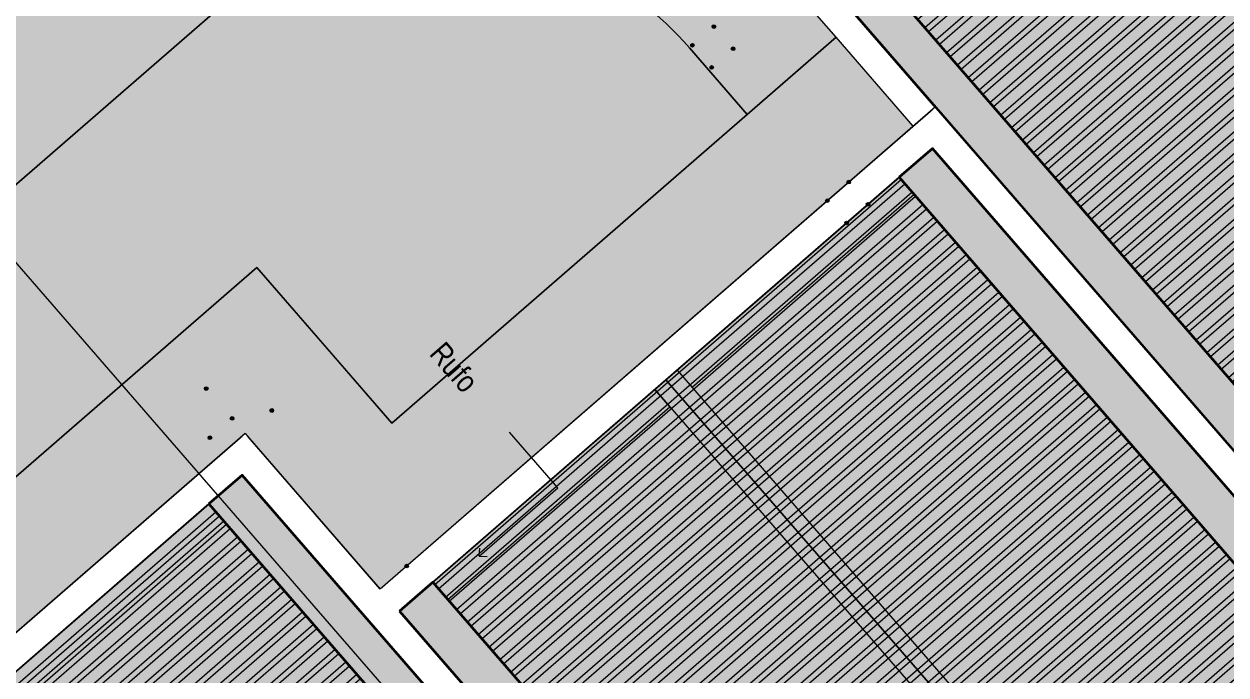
# Model space of a CAD drawing. Extents: x -175 to 397, y -1718 to -729.
# Drawn here: x 91.93 to 100.1, y -1382.49 to -1378.06 of the extents above; entities that cross this region are included whole.
import ezdxf

# ---------------------------------------------------------------- set-up
doc = ezdxf.new("R2010")
doc.units = 0
doc.header["$LTSCALE"] = 2
doc.set_wipeout_variables(frame=1)
doc.linetypes.add('Hidden Line', pattern=[0.003912, 0.002822, -0.00109])
doc.linetypes.add('Wipeout_Contour', pattern=[1, 0, -1])
for name, color, linetype, lineweight in [('01_PLANTA COBERTURA_5_COBERTURA-LINHAS.EXEC_Caneta_No__241', 7, 'Continuous', 13), ('01_PLANTA COBERTURA_5_ESTRUTURA-COB.EST_Caneta_No__1', 7, 'Continuous', 35), ('01_PLANTA COBERTURA_5_ESTRUTURA-COB.EST_Caneta_No__241', 7, 'Continuous', 13), ('01_PLANTA COBERTURA_5_LAJES.EST_Caneta_No__241', 7, 'Continuous', 13), ('01_PLANTA COBERTURA_5_PAREDE CONSTRUIR_Caneta_No__241', 7, 'Continuous', 13), ('01_PLANTA COBERTURA_5_TERRENO.ARQ_Caneta_No__241', 7, 'Continuous', 13)]:
    doc.layers.add(name, color=color, linetype=linetype, lineweight=lineweight)
for name, color, linetype, lineweight, true_color in [('01_PLANTA COBERTURA_5_COBERTURA-LINHAS.EXEC_Caneta_No__9', 7, 'Continuous', 5, 0x020202), ('01_PLANTA COBERTURA_5_COTAS IMPLANTAÇÃO.EXEC_Caneta_No__25', 7, 'Continuous', 13, 0x982312), ('01_PLANTA COBERTURA_5_ESTRUTURA-COB.EST_Caneta_No__13', 7, 'Continuous', 0, 0xaaaaaa), ('01_PLANTA COBERTURA_5_ESTRUTURA-COB.EST_Caneta_No__19', 7, 'Continuous', 0, 0xe9e9e9), ('01_PLANTA COBERTURA_5_ESTRUTURA-COB.EST_Caneta_No__9', 7, 'Continuous', 5, 0x020202), ('01_PLANTA COBERTURA_5_LAJES.EST_Caneta_No__18', 7, 'Continuous', 0, 0xdfdfdf), ('01_PLANTA COBERTURA_5_LAJES.EST_Caneta_No__19', 7, 'Continuous', 0, 0xe9e9e9)]:
    doc.layers.add(name, color=color, linetype=linetype, lineweight=lineweight, true_color=true_color)
for name, color, linetype in [('01_PLANTA COBERTURA_5_ESTRUTURA-COB.EST', 7, 'Continuous'), ('01_PLANTA COBERTURA_5_PAREDE CONSTRUIR', 7, 'Continuous'), ('01_PLANTA COBERTURA_5_TERRENO.ARQ', 7, 'Continuous'), ('ARQ-COTAS', 7, 'Continuous'), ('F-SC-SUPERFICIE', 7, 'Continuous')]:
    doc.layers.add(name, color=color, linetype=linetype)
doc.styles.add('GENERATED_STYLE_2', font='ARIALN.TTF')
doc.styles.add('ROMANS', font='ROMANS.shx')
doc.dimstyles.new('1-500', dxfattribs={"dimscale": 5, "dimtxt": 0.15, "dimasz": 0.1, "dimexe": 0.05, "dimexo": 0.1, "dimgap": 0.03, "dimtad": 1, "dimzin": 5, "dimdsep": 46, "dimtxsty": 'ROMANS', "dimblk": 'OBLIQUE', "dimcen": 0, "dimclrd": 256, "dimclre": 256, "dimclrt": 2, "dimadec": 0, "dimazin": 0, "dimtfac": 1, "dimtofl": 0, "dimtmove": 2, "dimatfit": 3, "dimldrblk": 'OBLIQUE', "dimfxl": 0.04, "dimtolj": 1, "dimtzin": 1, "dimarcsym": 0})
pattern_1 = [(45, (184.42084, -1352.0369), (-0.1909188, 0.1909188), [0, -0.18, 0, -0.27]), (110, (185.02084, -1352.0369), (0.253717, 0.09234544), [0, -0.132, 0, -0.228])]
pattern_2 = [(90, (184.42084, -1352.6369), (-0.1125, -7e-18), []), (90, (184.38334, -1352.6369), (-0.1125, -7e-18), [])]

# ---------------------------------------------------------------- blocks, each defined once
blk = doc.blocks.new('IMPLANTAÇÃO')
at = {"layer": '01_PLANTA COBERTURA_5_COTAS IMPLANTAÇÃO.EXEC_Caneta_No__25', "linetype": 'Continuous', "lineweight": 13, "true_color": 0x982312}
for points in [[(117.8943, -1395.5169), (117.8953, -1395.5216), (117.898, -1395.5257), (117.902, -1395.5284), (117.9068, -1395.5294), (117.9116, -1395.5284), (117.9156, -1395.5257), (117.9183, -1395.5216), (117.9193, -1395.5169), (117.9183, -1395.5121), (117.9156, -1395.508), (117.9116, -1395.5053), (117.9068, -1395.5044), (117.902, -1395.5053), (117.898, -1395.508), (117.8953, -1395.5121)], [(118.0943, -1395.5169), (118.0953, -1395.5216), (118.098, -1395.5257), (118.102, -1395.5284), (118.1068, -1395.5294), (118.1116, -1395.5284), (118.1156, -1395.5257), (118.1183, -1395.5216), (118.1193, -1395.5169), (118.1183, -1395.5121), (118.1156, -1395.508), (118.1116, -1395.5053), (118.1068, -1395.5044), (118.102, -1395.5053), (118.098, -1395.508), (118.0953, -1395.5121)], [(117.8943, -1395.7106), (117.8953, -1395.7153), (117.898, -1395.7194), (117.902, -1395.7221), (117.9068, -1395.7231), (117.9116, -1395.7221), (117.9156, -1395.7194), (117.9183, -1395.7153), (117.9193, -1395.7106), (117.9183, -1395.7058), (117.9156, -1395.7017), (117.9116, -1395.699), (117.9068, -1395.6981), (117.902, -1395.699), (117.898, -1395.7017), (117.8953, -1395.7058)], [(118.0943, -1395.7106), (118.0953, -1395.7153), (118.098, -1395.7194), (118.102, -1395.7221), (118.1068, -1395.7231), (118.1116, -1395.7221), (118.1156, -1395.7194), (118.1183, -1395.7153), (118.1193, -1395.7106), (118.1183, -1395.7058), (118.1156, -1395.7017), (118.1116, -1395.699), (118.1068, -1395.6981), (118.102, -1395.699), (118.098, -1395.7017), (118.0953, -1395.7058)], [(117.8943, -1399.4985), (117.8953, -1399.5033), (117.898, -1399.5074), (117.902, -1399.5101), (117.9068, -1399.511), (117.9116, -1399.5101), (117.9156, -1399.5074), (117.9183, -1399.5033), (117.9193, -1399.4985), (117.9183, -1399.4937), (117.9156, -1399.4897), (117.9116, -1399.487), (117.9068, -1399.486), (117.902, -1399.487), (117.898, -1399.4897), (117.8953, -1399.4937)], [(117.4902, -1399.7371), (117.4911, -1399.7419), (117.4938, -1399.7459), (117.4979, -1399.7486), (117.5027, -1399.7496), (117.5075, -1399.7486), (117.5115, -1399.7459), (117.5142, -1399.7419), (117.5152, -1399.7371), (117.5142, -1399.7323), (117.5115, -1399.7282), (117.5075, -1399.7255), (117.5027, -1399.7246), (117.4979, -1399.7255), (117.4938, -1399.7282), (117.4911, -1399.7323)], [(117.7585, -1399.7371), (117.7595, -1399.7419), (117.7622, -1399.7459), (117.7663, -1399.7486), (117.771, -1399.7496), (117.7758, -1399.7486), (117.7799, -1399.7459), (117.7826, -1399.7419), (117.7835, -1399.7371), (117.7826, -1399.7323), (117.7799, -1399.7282), (117.7758, -1399.7255), (117.771, -1399.7246), (117.7663, -1399.7255), (117.7622, -1399.7282), (117.7595, -1399.7323)], [(117.7585, -1399.9371), (117.7595, -1399.9419), (117.7622, -1399.9459), (117.7663, -1399.9486), (117.771, -1399.9496), (117.7758, -1399.9486), (117.7799, -1399.9459), (117.7826, -1399.9419), (117.7835, -1399.9371), (117.7826, -1399.9323), (117.7799, -1399.9282), (117.7758, -1399.9255), (117.771, -1399.9246), (117.7663, -1399.9255), (117.7622, -1399.9282), (117.7595, -1399.9323)]]:
    blk.add_hatch(color=24, dxfattribs=at).paths.add_polyline_path(points)
at = {"layer": '01_PLANTA COBERTURA_5_ESTRUTURA-COB.EST_Caneta_No__13', "linetype": 'Continuous', "lineweight": 0, "true_color": 0xaaaaaa}
h = blk.add_hatch(dxfattribs=at)
h.set_pattern_fill('TELHA_COBERTURA_02_0005', color=253, style=0, pattern_type=2)
h.set_pattern_definition(pattern_2)
h.paths.add_polyline_path([(118.1068, -1391.0406), (118.1068, -1394.4371), (119.5068, -1394.4371), (140.2068, -1394.4371), (140.2068, -1390.0868), (119.5068, -1390.0868), (119.5068, -1391.0406)])
at = {"layer": '01_PLANTA COBERTURA_5_LAJES.EST_Caneta_No__18', "linetype": 'Continuous', "lineweight": 0, "true_color": 0xdfdfdf}
h = blk.add_hatch(dxfattribs=at)
h.set_pattern_fill('PISO_EXTERNO__0005', color=254, style=0, pattern_type=2)
h.set_pattern_definition(pattern_1)
h.paths.add_polyline_path([(107.9069, -1417.7385), (110.6069, -1417.7385, -0.414214), (108.6069, -1419.7385), (117.6068, -1419.7385, -0.414214), (115.6068, -1417.7385), (115.6068, -1414.9379), (115.6068, -1398.0371, -0.414214), (117.9068, -1395.7371), (118.5068, -1395.7371), (118.5068, -1394.9371), (117.9068, -1394.9371), (117.9068, -1390.841), (119.3068, -1390.841), (119.3068, -1389.3407), (117.9068, -1389.3407), (117.9068, -1385.2366), (119.3068, -1385.2366), (127.7068, -1385.2366), (130.6068, -1385.2366), (140.4068, -1385.2366), (140.4068, -1394.9371), (130.6068, -1394.9371), (130.6068, -1399.7371), (140.4068, -1399.7371), (140.4068, -1403.4885), (138.8072, -1403.4885), (138.8072, -1404.9875), (140.4068, -1404.9875), (140.4068, -1412.9375), (135.5045, -1412.9375), (135.5045, -1413.7375), (140.0599, -1413.7375), (140.0599, -1419.7385), (140.4068, -1419.7385), (142.9068, -1419.7385), (142.9068, -1380.7385), (142.7068, -1380.7385), (142.7068, -1412.9375), (141.4068, -1412.9375), (141.4068, -1382.6385), (117.9068, -1382.6385), (117.9068, -1380.7385), (107.9069, -1380.7385)])
h.paths.add_polyline_path([(110.6069, -1397.7385), (108.1069, -1397.7385), (108.1069, -1395.7261), (108.6225, -1395.7277, -0.414214), (110.6069, -1397.7245)], flags=0)
h.paths.add_polyline_path([(110.6069, -1398.2215, -0.009328), (110.6069, -1398.2973)], flags=0)
h.paths.add_polyline_path([(131.6068, -1398.9371), (131.6068, -1395.7371), (140.4068, -1395.7371), (140.4068, -1398.9371)], flags=0)
h.paths.add_polyline_path([(116.7068, -1386.7369), (108.1069, -1386.7369), (108.1069, -1385.2366), (116.7068, -1385.2366)], flags=0)
h = blk.add_hatch(dxfattribs=at)
h.set_pattern_fill('PISO_EXTERNO__0005', color=254, style=0, pattern_type=2)
h.set_pattern_definition(pattern_1)
h.paths.add_polyline_path([(117.9068, -1398.9371), (117.1068, -1398.9371), (117.1068, -1413.7375), (127.9068, -1413.7375), (127.9068, -1419.7385), (130.3048, -1419.7385), (130.3048, -1414.9375), (132.588, -1414.9375), (132.588, -1419.7385), (135.5045, -1419.7385), (135.5045, -1418.4375), (135.5045, -1412.9375), (127.9068, -1412.9375), (117.9068, -1412.9375), (117.9068, -1399.7371), (119.3068, -1399.7371), (119.3068, -1398.9371), (119.3068, -1394.9371), (118.5068, -1394.9371), (118.5068, -1395.7371), (118.5068, -1398.9371)])
at = {"layer": '01_PLANTA COBERTURA_5_LAJES.EST_Caneta_No__19', "linetype": 'Continuous', "lineweight": 0, "true_color": 0xefefef}
blk.add_hatch(color=7, dxfattribs=at).paths.add_polyline_path([(119.5068, -1399.9371), (118.1068, -1399.9371), (118.1068, -1412.7375), (127.9068, -1412.7375), (140.2068, -1412.7375), (140.2068, -1409.4375), (140.2068, -1405.1885), (138.6072, -1405.1885), (138.6072, -1403.2885), (140.2068, -1403.2885), (140.2068, -1399.9371), (138.6072, -1399.9371), (130.4068, -1399.9371), (130.4068, -1394.7371), (140.2068, -1394.7371), (140.2068, -1385.4366), (130.4068, -1385.4366), (127.9068, -1385.4366), (127.7068, -1385.4366), (119.5068, -1385.4366), (118.1068, -1385.4366), (118.1068, -1389.1407), (119.5068, -1389.1407), (119.5068, -1391.0406), (118.1068, -1391.0406), (118.1068, -1394.7371), (119.5068, -1394.7371)])
at = {"layer": '01_PLANTA COBERTURA_5_TERRENO.ARQ', "linetype": 'Continuous', "lineweight": 0, "true_color": 0xc5d9be}
blk.add_hatch(color=9, dxfattribs=at).paths.add_polyline_path([(115.6068, -1398.0371), (115.6068, -1414.4375), (115.6068, -1417.7385, 0.414214), (117.6068, -1419.7385), (127.9068, -1419.7385), (127.9068, -1413.7375), (117.1068, -1413.7375), (117.1068, -1398.9371), (118.5068, -1398.9371), (118.5068, -1395.7371), (117.9068, -1395.7371, 0.414214)])
at = {"layer": '01_PLANTA COBERTURA_5_COBERTURA-LINHAS.EXEC_Caneta_No__241', "color": 7, "linetype": 'Continuous', "lineweight": 13, "ltscale": 1000}
for q in [(119.5792, -1398.3743), (119.6167, -1399.0439)]:
    blk.add_line((119.5792, -1399.0814), q, dxfattribs=at)
at = {"layer": '01_PLANTA COBERTURA_5_COTAS IMPLANTAÇÃO.EXEC_Caneta_No__25', "color": 24, "linetype": 'Continuous', "lineweight": 13, "ltscale": 1000, "true_color": 0x982312}
for centre in [(117.9068, -1395.5169), (118.1068, -1395.5169), (117.9068, -1395.7106), (118.1068, -1395.7106), (117.9068, -1399.4985), (117.5027, -1399.7371), (117.771, -1399.7371), (117.771, -1399.9371)]:
    blk.add_circle(centre, 0.0125, dxfattribs=at)
at = {"layer": '01_PLANTA COBERTURA_5_ESTRUTURA-COB.EST_Caneta_No__241', "color": 7, "linetype": 'Continuous', "lineweight": 13, "ltscale": 1000}
for p, q in [((119.6618, -1395.2371), (119.6618, -1397.2371)), ((119.6618, -1399.4371), (119.6618, -1397.4371)), ((118.2618, -1400.2371), (118.2618, -1404.4873))]:
    blk.add_line(p, q, dxfattribs=at)
at = {"layer": '01_PLANTA COBERTURA_5_ESTRUTURA-COB.EST_Caneta_No__9', "color": 18, "linetype": 'Continuous', "lineweight": 5, "ltscale": 1000, "true_color": 0x020202, "flags": 128}
blk.add_lwpolyline([(118.1068, -1391.0406), (118.1068, -1394.4371), (119.5068, -1394.4371), (140.2068, -1394.4371), (140.2068, -1390.0868), (119.5068, -1390.0868), (119.5068, -1391.0406)], close=True, dxfattribs=at)
at = {"layer": '01_PLANTA COBERTURA_5_LAJES.EST_Caneta_No__241', "color": 7, "linetype": 'Continuous', "lineweight": 13, "ltscale": 1000, "flags": 128}
blk.add_lwpolyline([(115.6068, -1414.9379), (115.6068, -1398.0371, -0.414214), (117.9068, -1395.7371), (118.5068, -1395.7371), (118.5068, -1394.9371), (117.9068, -1394.9371)], format="xyb", dxfattribs=at)
blk.add_lwpolyline([(118.1068, -1394.7371), (119.5068, -1394.7371), (119.5068, -1399.9371), (118.1068, -1399.9371), (118.1068, -1412.7375), (127.9068, -1412.7375), (140.2068, -1412.7375), (140.2068, -1409.4375), (140.2068, -1405.1885), (138.6072, -1405.1885), (138.6072, -1403.2885), (140.2068, -1403.2885), (140.2068, -1399.9371), (138.6072, -1399.9371), (130.4068, -1399.9371), (130.4068, -1394.7371), (140.2068, -1394.7371), (140.2068, -1385.4366), (130.4068, -1385.4366), (127.9068, -1385.4366), (127.7068, -1385.4366), (119.5068, -1385.4366)], dxfattribs=at)
blk.add_lwpolyline([(117.9068, -1398.9371), (117.1068, -1398.9371), (117.1068, -1413.7375), (127.9068, -1413.7375), (127.9068, -1419.7385), (130.3048, -1419.7385), (130.3048, -1414.9375), (132.588, -1414.9375), (132.588, -1419.7385), (135.5045, -1419.7385), (135.5045, -1418.4375), (135.5045, -1412.9375), (127.9068, -1412.9375), (117.9068, -1412.9375), (117.9068, -1399.7371), (119.3068, -1399.7371), (119.3068, -1398.9371), (119.3068, -1394.9371), (118.5068, -1394.9371), (118.5068, -1395.7371), (118.5068, -1398.9371)], close=True, dxfattribs=at)
at = {"layer": '01_PLANTA COBERTURA_5_TERRENO.ARQ_Caneta_No__241', "color": 7, "linetype": 'Continuous', "lineweight": 13, "ltscale": 1000, "flags": 128}
blk.add_lwpolyline([(115.6068, -1398.0371), (115.6068, -1414.4375), (115.6068, -1417.7385, 0.414214), (117.6068, -1419.7385), (127.9068, -1419.7385), (127.9068, -1413.7375), (117.1068, -1413.7375), (117.1068, -1398.9371), (118.5068, -1398.9371), (118.5068, -1395.7371), (117.9068, -1395.7371, 0.414214)], format="xyb", close=True, dxfattribs=at)
at = {"layer": '01_PLANTA COBERTURA_5_COBERTURA-LINHAS.EXEC_Caneta_No__241', "color": 7, "linetype": 'Continuous', "lineweight": 13, "insert": (119.0742, -1398.2938), "char_height": 0.15, "attachment_point": 3, "style": 'GENERATED_STYLE_2'}
blk.add_mtext('\\A1;{\\pqr;\\pt0,241;\\fArial Narrow|b0|i0|c0|p0;\\W1.000000;Rufo \\fArial Narrow|b0|i0|c0|p0;\\W1.000000;\\A1{\\H.66x;\\S^  ;}\\fArial Narrow|b0|i0|c0|p0;\\W1.000000;\\fArial Narrow|b0|i0|c0|p0;\\W1.000000;\\A1{\\H.66x;\\S^  ;}\\fArial Narrow|b0|i0|c0|p0;\\W1.000000;\\fArial Narrow|b0|i0|c0|p0;\\W1.000000;\\fArial Narrow|b0|i0|c0|p0;\\W1.000000;\\fArial Narrow|b0|i0|c0|p0;\\W1.000000;\\fArial Narrow|b0|i0|c0|p0;\\W1.000000;\\fArial Narrow|b0|i0|c0|p0;\\W1.000000;\\fArial Narrow|b0|i0|c0|p0;\\W1.000000;\\A1{\\H.66x;\\S^  ;}\\fArial Narrow|b0|i0|c0|p0;\\W1.000000;\\fArial Narrow|b0|i0|c0|p0;\\W1.000000;\\A1{\\H.66x;\\S^  ;}\\fArial Narrow|b0|i0|c0|p0;\\W1.000000;\\fArial Narrow|b0|i0|c0|p0;\\W1.000000;\\fArial Narrow|b0|i0|c0|p0;\\W1.000000;\\fArial Narrow|b0|i0|c0|p0;\\W1.000000;\\fArial Narrow|b0|i0|c0|p0;\\W1.000000;\\fArial Narrow|b0|i0|c0|p0;\\W1.000000;\\fArial Narrow|b0|i0|c0|p0;\\W1.000000;\\A1{\\H.66x;\\S^  ;}\\fArial Narrow|b0|i0|c0|p0;\\W1.000000;\\fArial Narrow|b0|i0|c0|p0;\\W1.000000;\\A1{\\H.66x;\\S^  ;}\\fArial Narrow|b0|i0|c0|p0;\\W1.000000;\\fArial Narrow|b0|i0|c0|p0;\\W1.000000;\\fArial Narrow|b0|i0|c0|p0;\\W1.000000;\\fArial Narrow|b0|i0|c0|p0;\\W1.000000;\\fArial Narrow|b0|i0|c0|p0;\\W1.000000;\\fArial Narrow|b0|i0|c0|p0;\\W1.000000;\\fArial Narrow|b0|i0|c0|p0;\\W1.000000;\\A1{\\H.66x;\\S^  ;}\\fArial Narrow|b0|i0|c0|p0;\\W1.000000;\\fArial Narrow|b0|i0|c0|p0;\\W1.000000;\\A1{\\H.66x;\\S^  ;}\\fArial Narrow|b0|i0|c0|p0;\\W1.000000;\\fArial Narrow|b0|i0|c0|p0;\\W1.000000;\\fArial Narrow|b0|i0|c0|p0;\\W1.000000;\\fArial Narrow|b0|i0|c0|p0;\\W1.000000;\\fArial Narrow|b0|i0|c0|p0;\\W1.000000;\\fArial Narrow|b0|i0|c0|p0;\\W1.000000;\\fArial Narrow|b0|i0|c0|p0;\\W1.000000;\\A1{\\H.66x;\\S^  ;}\\fArial Narrow|b0|i0|c0|p0;\\W1.000000;\\fArial Narrow|b0|i0|c0|p0;\\W1.000000;\\A1{\\H.66x;\\S^  ;}\\fArial Narrow|b0|i0|c0|p0;\\W1.000000;\\fArial Narrow|b0|i0|c0|p0;\\W1.000000;\\fArial Narrow|b0|i0|c0|p0;\\W1.000000;\\fArial Narrow|b0|i0|c0|p0;\\W1.000000;\\fArial Narrow|b0|i0|c0|p0;\\W1.000000;\\fArial Narrow|b0|i0|c0|p0;\\W1.000000;\\fArial Narrow|b0|i0|c0|p0;\\W1.000000;\\A1{\\H.66x;\\S^  ;}\\fArial Narrow|b0|i0|c0|p0;\\W1.000000;}', dxfattribs=at)
at = {"color": 254, "linetype": 'Wipeout_Contour', "lineweight": 0, "ltscale": 366.349934}
blk.add_wipeout([(107.9069, -1380.7685), (107.9069, -1419.7385), (107.9369, -1419.7385), (107.9369, -1380.7685)], dxfattribs=at).dxf.layer = '01_PLANTA COBERTURA_5_PAREDE CONSTRUIR'
at = {"color": 254, "linetype": 'Wipeout_Contour', "lineweight": 0, "ltscale": 365.893488}
blk.add_wipeout([(108.0769, -1380.9385), (108.0769, -1419.7385), (108.1069, -1419.7385), (108.1069, -1380.9385)], dxfattribs=at).dxf.layer = '01_PLANTA COBERTURA_5_PAREDE CONSTRUIR'
at = {"color": 254, "linetype": 'Wipeout_Contour', "lineweight": 0, "ltscale": 232.733555}
blk.add_wipeout([(119.3068, -1394.7371), (119.3368, -1394.7671), (119.3368, -1394.7371)], dxfattribs=at).dxf.layer = '01_PLANTA COBERTURA_5_PAREDE CONSTRUIR'
at = {"color": 254, "linetype": 'Wipeout_Contour', "lineweight": 0, "ltscale": 232.58133}
blk.add_wipeout([(119.4768, -1394.9071), (119.5068, -1394.9371), (119.5068, -1394.9071)], dxfattribs=at).dxf.layer = '01_PLANTA COBERTURA_5_PAREDE CONSTRUIR'
at = {"color": 254, "linetype": 'Wipeout_Contour', "lineweight": 0, "ltscale": 244.59566}
blk.add_wipeout([(117.9368, -1399.7371), (117.9068, -1399.7371), (117.9368, -1399.7671)], dxfattribs=at).dxf.layer = '01_PLANTA COBERTURA_5_PAREDE CONSTRUIR'
at = {"color": 254, "linetype": 'Wipeout_Contour', "lineweight": 0, "ltscale": 321.169683}
blk.add_wipeout([(119.3368, -1399.7671), (119.4768, -1399.7671), (119.4768, -1399.7371), (119.3368, -1399.7371)], dxfattribs=at).dxf.layer = '01_PLANTA COBERTURA_5_PAREDE CONSTRUIR'
at = {"color": 254, "linetype": 'Wipeout_Contour', "lineweight": 0, "ltscale": 244.473354}
blk.add_wipeout([(118.1068, -1399.9071), (118.0768, -1399.9071), (118.1068, -1399.9371)], dxfattribs=at).dxf.layer = '01_PLANTA COBERTURA_5_PAREDE CONSTRUIR'
at = {"color": 254, "linetype": 'Wipeout_Contour', "lineweight": 0, "ltscale": 366.159426}
blk.add_wipeout([(107.9369, -1380.9085), (107.9369, -1419.7385), (108.0769, -1419.7385), (108.0769, -1380.9085)], dxfattribs=at).dxf.layer = '01_PLANTA COBERTURA_5_PAREDE CONSTRUIR'
at = {"color": 254, "linetype": 'Wipeout_Contour', "lineweight": 0, "ltscale": 232.580425}
blk.add_wipeout([(119.3368, -1394.7671), (119.4768, -1394.9071), (119.4768, -1394.7671)], dxfattribs=at).dxf.layer = '01_PLANTA COBERTURA_5_PAREDE CONSTRUIR'
at = {"color": 254, "linetype": 'Wipeout_Contour', "lineweight": 0, "ltscale": 244.456923}
blk.add_wipeout([(118.0768, -1399.7671), (117.9368, -1399.7671), (118.0768, -1399.9071)], dxfattribs=at).dxf.layer = '01_PLANTA COBERTURA_5_PAREDE CONSTRUIR'
at = {"color": 254, "linetype": 'Wipeout_Contour', "lineweight": 0, "ltscale": 232.478614}
blk.add_wipeout([(119.3368, -1394.7671), (119.3068, -1394.7371), (119.3068, -1394.7671)], dxfattribs=at).dxf.layer = '01_PLANTA COBERTURA_5_PAREDE CONSTRUIR'
at = {"color": 254, "linetype": 'Wipeout_Contour', "lineweight": 0, "ltscale": 232.330613}
blk.add_wipeout([(119.5068, -1394.9371), (119.4768, -1394.9071), (119.4768, -1394.9371)], dxfattribs=at).dxf.layer = '01_PLANTA COBERTURA_5_PAREDE CONSTRUIR'
at = {"color": 254, "linetype": 'Wipeout_Contour', "lineweight": 0, "ltscale": 244.399646}
blk.add_wipeout([(117.9368, -1399.7671), (117.9068, -1399.7371), (117.9068, -1399.7671)], dxfattribs=at).dxf.layer = '01_PLANTA COBERTURA_5_PAREDE CONSTRUIR'
at = {"color": 254, "linetype": 'Wipeout_Contour', "lineweight": 0, "ltscale": 244.281417}
blk.add_wipeout([(118.1068, -1399.9371), (118.0768, -1399.9071), (118.0768, -1399.9371)], dxfattribs=at).dxf.layer = '01_PLANTA COBERTURA_5_PAREDE CONSTRUIR'
at = {"color": 254, "linetype": 'Wipeout_Contour', "lineweight": 0, "ltscale": 315.764039}
blk.add_wipeout([(119.3068, -1394.7671), (119.3068, -1399.7371), (119.3368, -1399.7371), (119.3368, -1394.7671)], dxfattribs=at).dxf.layer = '01_PLANTA COBERTURA_5_PAREDE CONSTRUIR'
at = {"color": 254, "linetype": 'Wipeout_Contour', "lineweight": 0, "ltscale": 315.389633}
blk.add_wipeout([(119.4768, -1394.9371), (119.4768, -1399.7371), (119.5068, -1399.7371), (119.5068, -1394.9371)], dxfattribs=at).dxf.layer = '01_PLANTA COBERTURA_5_PAREDE CONSTRUIR'
at = {"color": 254, "linetype": 'Wipeout_Contour', "lineweight": 0, "ltscale": 342.440132}
blk.add_wipeout([(117.9368, -1412.9075), (117.9368, -1399.7671), (117.9068, -1399.7671), (117.9068, -1412.9075)], dxfattribs=at).dxf.layer = '01_PLANTA COBERTURA_5_PAREDE CONSTRUIR'
at = {"color": 254, "linetype": 'Wipeout_Contour', "lineweight": 0, "ltscale": 337.278236}
blk.add_wipeout([(118.1068, -1409.2375), (118.1068, -1399.9371), (118.0768, -1399.9371), (118.0768, -1409.2375)], dxfattribs=at).dxf.layer = '01_PLANTA COBERTURA_5_PAREDE CONSTRUIR'
at = {"layer": '01_PLANTA COBERTURA_5_COBERTURA-LINHAS.EXEC_Caneta_No__241', "color": 7, "linetype": 'Continuous', "lineweight": 13, "ltscale": 1000}
blk.add_line((119.5792, -1399.0814), (119.5417, -1399.0439), dxfattribs=at)
at = {"color": 254, "linetype": 'Wipeout_Contour', "lineweight": 0, "ltscale": 232.479747}
blk.add_wipeout([(119.4768, -1394.9071), (119.3368, -1394.7671), (119.3368, -1394.9071)], dxfattribs=at).dxf.layer = '01_PLANTA COBERTURA_5_PAREDE CONSTRUIR'
at = {"color": 254, "linetype": 'Wipeout_Contour', "lineweight": 0, "ltscale": 244.416328}
blk.add_wipeout([(118.0768, -1399.9071), (117.9368, -1399.7671), (117.9368, -1399.9071)], dxfattribs=at).dxf.layer = '01_PLANTA COBERTURA_5_PAREDE CONSTRUIR'
at = {"layer": '01_PLANTA COBERTURA_5_PAREDE CONSTRUIR_Caneta_No__241', "color": 7, "linetype": 'Continuous', "lineweight": 13, "ltscale": 1000, "flags": 128}
for points in [[(119.3068, -1394.7371), (119.3368, -1394.7371)], [(117.9068, -1399.7371), (117.9368, -1399.7371)]]:
    blk.add_lwpolyline(points, dxfattribs=at)
at = {"color": 254, "linetype": 'Wipeout_Contour', "lineweight": 0, "ltscale": 315.636269}
blk.add_wipeout([(119.3368, -1394.9071), (119.3368, -1399.7371), (119.4768, -1399.7371), (119.4768, -1394.9071)], dxfattribs=at).dxf.layer = '01_PLANTA COBERTURA_5_PAREDE CONSTRUIR'
at = {"color": 254, "linetype": 'Wipeout_Contour', "lineweight": 0, "ltscale": 337.549276}
blk.add_wipeout([(118.0768, -1409.2675), (118.0768, -1399.9071), (117.9368, -1399.9071), (117.9368, -1409.2675)], dxfattribs=at).dxf.layer = '01_PLANTA COBERTURA_5_PAREDE CONSTRUIR'
at = {"layer": '01_PLANTA COBERTURA_5_COTAS IMPLANTAÇÃO.EXEC_Caneta_No__25', "linetype": 'Continuous', "lineweight": 13, "true_color": 0x982312}
for points in [[(119.2943, -1395.5169), (119.2953, -1395.5216), (119.298, -1395.5257), (119.302, -1395.5284), (119.3068, -1395.5294), (119.3116, -1395.5284), (119.3157, -1395.5257), (119.3184, -1395.5216), (119.3193, -1395.5169), (119.3184, -1395.5121), (119.3157, -1395.508), (119.3116, -1395.5053), (119.3068, -1395.5044), (119.302, -1395.5053), (119.298, -1395.508), (119.2953, -1395.5121)], [(119.4943, -1395.5169), (119.4953, -1395.5216), (119.498, -1395.5257), (119.502, -1395.5284), (119.5068, -1395.5294), (119.5116, -1395.5284), (119.5157, -1395.5257), (119.5184, -1395.5216), (119.5193, -1395.5169), (119.5184, -1395.5121), (119.5157, -1395.508), (119.5116, -1395.5053), (119.5068, -1395.5044), (119.502, -1395.5053), (119.498, -1395.508), (119.4953, -1395.5121)], [(119.2943, -1395.7106), (119.2953, -1395.7153), (119.298, -1395.7194), (119.302, -1395.7221), (119.3068, -1395.7231), (119.3116, -1395.7221), (119.3157, -1395.7194), (119.3184, -1395.7153), (119.3193, -1395.7106), (119.3184, -1395.7058), (119.3157, -1395.7017), (119.3116, -1395.699), (119.3068, -1395.6981), (119.302, -1395.699), (119.298, -1395.7017), (119.2953, -1395.7058)], [(119.4943, -1395.7106), (119.4953, -1395.7153), (119.498, -1395.7194), (119.502, -1395.7221), (119.5068, -1395.7231), (119.5116, -1395.7221), (119.5157, -1395.7194), (119.5184, -1395.7153), (119.5193, -1395.7106), (119.5184, -1395.7058), (119.5157, -1395.7017), (119.5116, -1395.699), (119.5068, -1395.6981), (119.502, -1395.699), (119.498, -1395.7017), (119.4953, -1395.7058)], [(119.2943, -1399.4985), (119.2953, -1399.5033), (119.298, -1399.5074), (119.302, -1399.5101), (119.3068, -1399.511), (119.3116, -1399.5101), (119.3157, -1399.5074), (119.3184, -1399.5033), (119.3193, -1399.4985), (119.3184, -1399.4937), (119.3157, -1399.4897), (119.3116, -1399.487), (119.3068, -1399.486), (119.302, -1399.487), (119.298, -1399.4897), (119.2953, -1399.4937)]]:
    blk.add_hatch(color=24, dxfattribs=at).paths.add_polyline_path(points)
at = {"layer": '01_PLANTA COBERTURA_5_ESTRUTURA-COB.EST', "linetype": 'Continuous', "lineweight": 0, "true_color": 0xffffff}
for points in [[(119.5068, -1397.2371), (119.6618, -1397.2371), (119.6618, -1395.2371), (119.5068, -1395.2371)], [(119.6618, -1397.4371), (119.5068, -1397.4371), (119.5068, -1399.4371), (119.6618, -1399.4371)], [(118.1068, -1404.4873), (118.2618, -1404.4873), (118.2618, -1400.2371), (118.1068, -1400.2371)]]:
    blk.add_hatch(color=7, dxfattribs=at).paths.add_polyline_path(points)
at = {"layer": '01_PLANTA COBERTURA_5_ESTRUTURA-COB.EST_Caneta_No__13', "linetype": 'Continuous', "lineweight": 0, "true_color": 0xaaaaaa}
h = blk.add_hatch(dxfattribs=at)
h.set_pattern_fill('TELHA_COBERTURA_02_0005', color=253, style=0, pattern_type=2)
h.set_pattern_definition(pattern_2)
h.paths.add_polyline_path([(130.4068, -1397.3371), (130.4068, -1395.2371), (119.5068, -1395.2371), (119.5068, -1397.3371)])
h = blk.add_hatch(dxfattribs=at)
h.set_pattern_fill('TELHA_COBERTURA_02_0005', color=253, style=0, pattern_type=2)
h.set_pattern_definition(pattern_2)
h.paths.add_polyline_path([(130.4068, -1397.3371), (119.5068, -1397.3371), (119.5068, -1399.4371), (130.4068, -1399.4371)])
h = blk.add_hatch(dxfattribs=at)
h.set_pattern_fill('TELHA_COBERTURA_02_0005', color=253, style=0, pattern_type=2)
h.set_pattern_definition(pattern_2)
h.paths.add_polyline_path([(138.6072, -1400.2371), (118.1068, -1400.2371), (118.1068, -1404.5873), (138.6072, -1404.5873), (138.6072, -1403.2885), (140.2068, -1403.2885), (140.2068, -1400.2371)])
at = {"layer": '01_PLANTA COBERTURA_5_ESTRUTURA-COB.EST_Caneta_No__19', "linetype": 'Continuous', "lineweight": 0, "true_color": 0xe9e9e9}
blk.add_hatch(color=254, dxfattribs=at).paths.add_polyline_path([(119.5068, -1397.2371), (119.5068, -1397.4371), (130.4068, -1397.4371), (130.4068, -1397.2371)])
at = {"layer": '01_PLANTA COBERTURA_5_COBERTURA-LINHAS.EXEC_Caneta_No__241', "color": 7, "linetype": 'Continuous', "lineweight": 13, "ltscale": 1000}
blk.add_line((119.5792, -1398.3743), (119.0792, -1398.3743), dxfattribs=at)
at = {"layer": '01_PLANTA COBERTURA_5_COBERTURA-LINHAS.EXEC_Caneta_No__9', "color": 18, "linetype": 'Hidden Line', "lineweight": 5, "ltscale": 1000, "true_color": 0x020202}
blk.add_line((120.7833, -1400.1525), (114.7934, -1400.1525), dxfattribs=at)
at = {"layer": '01_PLANTA COBERTURA_5_COTAS IMPLANTAÇÃO.EXEC_Caneta_No__25', "color": 24, "linetype": 'Continuous', "lineweight": 13, "ltscale": 1000, "true_color": 0x982312}
for centre in [(119.3068, -1395.5169), (119.5068, -1395.5169), (119.3068, -1395.7106), (119.5068, -1395.7106), (119.3068, -1399.4985)]:
    blk.add_circle(centre, 0.0125, dxfattribs=at)
at = {"layer": '01_PLANTA COBERTURA_5_ESTRUTURA-COB.EST_Caneta_No__241', "color": 7, "linetype": 'Continuous', "lineweight": 13, "ltscale": 1000}
for p, q in [((119.5068, -1395.2371), (119.5068, -1397.2371)), ((119.5068, -1395.2371), (119.6618, -1395.2371)), ((119.5068, -1397.2371), (130.4068, -1397.2371)), ((119.5068, -1397.4371), (119.5068, -1397.2371)), ((119.5068, -1397.2371), (119.6618, -1397.2371)), ((119.5068, -1397.4371), (130.4068, -1397.4371)), ((119.5068, -1399.4371), (119.5068, -1397.4371)), ((119.6618, -1397.4371), (119.5068, -1397.4371)), ((119.6618, -1399.4371), (119.5068, -1399.4371)), ((118.1068, -1400.2371), (118.1068, -1404.4873)), ((118.1068, -1400.2371), (118.2618, -1400.2371))]:
    blk.add_line(p, q, dxfattribs=at)
at = {"layer": '01_PLANTA COBERTURA_5_ESTRUTURA-COB.EST_Caneta_No__9', "color": 18, "linetype": 'Continuous', "lineweight": 5, "ltscale": 1000, "true_color": 0x020202, "flags": 128}
for points in [[(130.4068, -1397.3371), (130.4068, -1395.2371), (119.5068, -1395.2371), (119.5068, -1397.3371)], [(130.4068, -1397.3371), (119.5068, -1397.3371), (119.5068, -1399.4371), (130.4068, -1399.4371)], [(138.6072, -1400.2371), (118.1068, -1400.2371), (118.1068, -1404.5873), (138.6072, -1404.5873), (138.6072, -1403.2885), (140.2068, -1403.2885), (140.2068, -1400.2371)]]:
    blk.add_lwpolyline(points, close=True, dxfattribs=at)
at = {"layer": '01_PLANTA COBERTURA_5_PAREDE CONSTRUIR_Caneta_No__241', "color": 7, "linetype": 'Continuous', "lineweight": 13, "ltscale": 1000, "flags": 128}
for points in [[(119.3068, -1394.7371), (119.3068, -1399.7371)], [(119.5068, -1399.7371), (119.5068, -1394.9371)], [(117.9068, -1399.7371), (117.9068, -1412.9375)], [(118.1068, -1409.2375), (118.1068, -1399.9371)]]:
    blk.add_lwpolyline(points, dxfattribs=at)
at = {"color": 254, "linetype": 'Wipeout_Contour', "lineweight": 0, "ltscale": 277.028129}
blk.add_wipeout([(119.3368, -1394.7371), (119.3368, -1394.7671), (140.2068, -1394.7671), (140.2068, -1394.7371)], dxfattribs=at).dxf.layer = '01_PLANTA COBERTURA_5_PAREDE CONSTRUIR'
at = {"color": 254, "linetype": 'Wipeout_Contour', "lineweight": 0, "ltscale": 292.073533}
blk.add_wipeout([(130.4068, -1394.9071), (119.5068, -1394.9071), (119.5068, -1394.9371), (130.4068, -1394.9371)], dxfattribs=at).dxf.layer = '01_PLANTA COBERTURA_5_PAREDE CONSTRUIR'
at = {"color": 254, "linetype": 'Wipeout_Contour', "lineweight": 0, "ltscale": 321.445659}
blk.add_wipeout([(119.3068, -1399.7671), (119.3368, -1399.7671), (119.3368, -1399.7371), (119.3068, -1399.7371)], dxfattribs=at).dxf.layer = '01_PLANTA COBERTURA_5_PAREDE CONSTRUIR'
at = {"color": 254, "linetype": 'Wipeout_Contour', "lineweight": 0, "ltscale": 303.707483}
blk.add_wipeout([(119.5068, -1399.7671), (130.4068, -1399.7671), (130.4068, -1399.7371), (119.5068, -1399.7371)], dxfattribs=at).dxf.layer = '01_PLANTA COBERTURA_5_PAREDE CONSTRUIR'
at = {"color": 254, "linetype": 'Wipeout_Contour', "lineweight": 0, "ltscale": 292.22104}
blk.add_wipeout([(118.1068, -1399.9371), (140.2068, -1399.9371), (140.2068, -1399.9071), (118.1068, -1399.9071)], dxfattribs=at).dxf.layer = '01_PLANTA COBERTURA_5_PAREDE CONSTRUIR'
at = {"color": 254, "linetype": 'Wipeout_Contour', "lineweight": 0, "ltscale": 291.878098}
blk.add_wipeout([(119.4768, -1394.7671), (119.4768, -1394.9071), (130.4368, -1394.9071), (130.4368, -1394.7671)], dxfattribs=at).dxf.layer = '01_PLANTA COBERTURA_5_PAREDE CONSTRUIR'
at = {"color": 254, "linetype": 'Wipeout_Contour', "lineweight": 0, "ltscale": 323.714177}
blk.add_wipeout([(117.9368, -1399.7671), (119.3068, -1399.7671), (119.3068, -1399.7371), (117.9368, -1399.7371)], dxfattribs=at).dxf.layer = '01_PLANTA COBERTURA_5_PAREDE CONSTRUIR'
at = {"color": 254, "linetype": 'Wipeout_Contour', "lineweight": 0, "ltscale": 320.895053}
blk.add_wipeout([(119.4768, -1399.7671), (119.5068, -1399.7671), (119.5068, -1399.7371), (119.4768, -1399.7371)], dxfattribs=at).dxf.layer = '01_PLANTA COBERTURA_5_PAREDE CONSTRUIR'
at = {"layer": '01_PLANTA COBERTURA_5_ESTRUTURA-COB.EST_Caneta_No__1', "color": 7, "linetype": 'Continuous', "lineweight": 35, "ltscale": 1000, "flags": 128}
for points in [[(118.1068, -1394.7371), (140.2068, -1394.7371), (140.2068, -1394.4371), (118.1068, -1394.4371)], [(119.5068, -1395.2371), (130.4068, -1395.2371), (130.4068, -1394.9371), (119.5068, -1394.9371)]]:
    blk.add_lwpolyline(points, close=True, dxfattribs=at)
at = {"layer": '01_PLANTA COBERTURA_5_PAREDE CONSTRUIR_Caneta_No__241', "color": 7, "linetype": 'Continuous', "lineweight": 13, "ltscale": 1000, "flags": 128}
for points in [[(140.2068, -1394.7371), (119.3368, -1394.7371)], [(119.5068, -1394.9371), (130.4068, -1394.9371)]]:
    blk.add_lwpolyline(points, dxfattribs=at)
at = {"color": 254, "linetype": 'Wipeout_Contour', "lineweight": 0, "ltscale": 303.921561}
blk.add_wipeout([(119.4768, -1399.9071), (130.4368, -1399.9071), (130.4368, -1399.7671), (119.4768, -1399.7671)], dxfattribs=at).dxf.layer = '01_PLANTA COBERTURA_5_PAREDE CONSTRUIR'
at = {"color": 254, "linetype": 'Wipeout_Contour', "lineweight": 0, "ltscale": 321.368736}
blk.add_wipeout([(119.3368, -1399.9071), (119.4768, -1399.9071), (119.4768, -1399.7671), (119.3368, -1399.7671)], dxfattribs=at).dxf.layer = '01_PLANTA COBERTURA_5_PAREDE CONSTRUIR'
at = {"layer": '01_PLANTA COBERTURA_5_ESTRUTURA-COB.EST_Caneta_No__1', "color": 7, "linetype": 'Continuous', "lineweight": 35, "ltscale": 1000, "flags": 128}
blk.add_lwpolyline([(119.5068, -1399.7371), (130.4068, -1399.7371), (130.4068, -1399.4371), (119.5068, -1399.4371)], close=True, dxfattribs=at)
at = {"layer": '01_PLANTA COBERTURA_5_PAREDE CONSTRUIR_Caneta_No__241', "color": 7, "linetype": 'Continuous', "lineweight": 13, "ltscale": 1000, "flags": 128}
blk.add_lwpolyline([(130.4068, -1399.7371), (119.5068, -1399.7371)], dxfattribs=at)
at = {"color": 254, "linetype": 'Wipeout_Contour', "lineweight": 0, "ltscale": 323.635505}
blk.add_wipeout([(118.0768, -1399.9071), (119.3368, -1399.9071), (119.3368, -1399.7671), (118.0768, -1399.7671)], dxfattribs=at).dxf.layer = '01_PLANTA COBERTURA_5_PAREDE CONSTRUIR'
at = {"layer": '01_PLANTA COBERTURA_5_ESTRUTURA-COB.EST_Caneta_No__1', "color": 7, "linetype": 'Continuous', "lineweight": 35, "ltscale": 1000, "flags": 128}
blk.add_lwpolyline([(118.1068, -1400.2371), (140.2068, -1400.2371), (140.2068, -1399.9371), (118.1068, -1399.9371)], close=True, dxfattribs=at)
at = {"layer": '01_PLANTA COBERTURA_5_PAREDE CONSTRUIR_Caneta_No__241', "color": 7, "linetype": 'Continuous', "lineweight": 13, "ltscale": 1000, "flags": 128}
for points in [[(119.3068, -1399.7371), (117.9368, -1399.7371)], [(118.1068, -1399.9371), (140.2068, -1399.9371)]]:
    blk.add_lwpolyline(points, dxfattribs=at)
blk = doc.blocks.new('_Oblique')
at = {"color": 0, "linetype": 'ByBlock', "lineweight": -2}
blk.add_line((-0.5, -0.5), (0.5, 0.5), dxfattribs=at)
blk = doc.blocks.new('*D194')
at = {"layer": 'ARQ-COTAS', "lineweight": -2, "transparency": 16777216}
for p, q in [((133.7986, -1331.9048), (132.9318, -1330.9063)), ((70.7449, -1385.2187), (133.0956, -1331.0951)), ((71.4478, -1386.0284), (70.581, -1385.0299))]:
    blk.add_line(p, q, dxfattribs=at)
at = {"layer": 'Defpoints', "color": 0, "transparency": 16777216}
for p in [(133.0956, -1331.0951), (134.1263, -1332.2824), (71.7756, -1386.406)]:
    blk.add_point(p, dxfattribs=at)
at = {"layer": 'ARQ-COTAS', "lineweight": -2, "transparency": 16777216, "xscale": 0.5, "yscale": 0.5, "zscale": 0.5}
for p, rotation in [((133.0956, -1331.0951), 40.95962192382969), ((70.7449, -1385.2187), 220.9596219238297)]:
    blk.add_blockref('_Oblique', p, dxfattribs=dict(at, rotation=rotation))
at = {"layer": 'ARQ-COTAS', "color": 2, "transparency": 16777216, "insert": (101.5761, -1357.7604), "char_height": 0.75, "attachment_point": 5, "rotation": 40.95962, "style": 'ROMANS'}
blk.add_mtext('\\A1;82.56', dxfattribs=at)

msp = doc.modelspace()

# ---------------------------------------------------------------- block references
at = {"layer": 'F-SC-SUPERFICIE', "rotation": 310.9596220460998}
msp.add_blockref('IMPLANTAÇÃO', (1073.1833, -374.2433), dxfattribs=at)

# ---------------------------------------------------------------- next in the draw order: dimensions: what is measured, and where the dimension line sits
at = {"layer": 'ARQ-COTAS'}
dim = msp.add_aligned_dim(p1=(71.7756, -1386.406), p2=(134.1263, -1332.2824), distance=1.5723, dimstyle='1-500', dxfattribs=at)
dim.commit()
dim.dimension.update_dxf_attribs({"geometry": '*D194', "text_midpoint": (101.5761, -1357.7604)})

doc.saveas('drawing.dxf')
